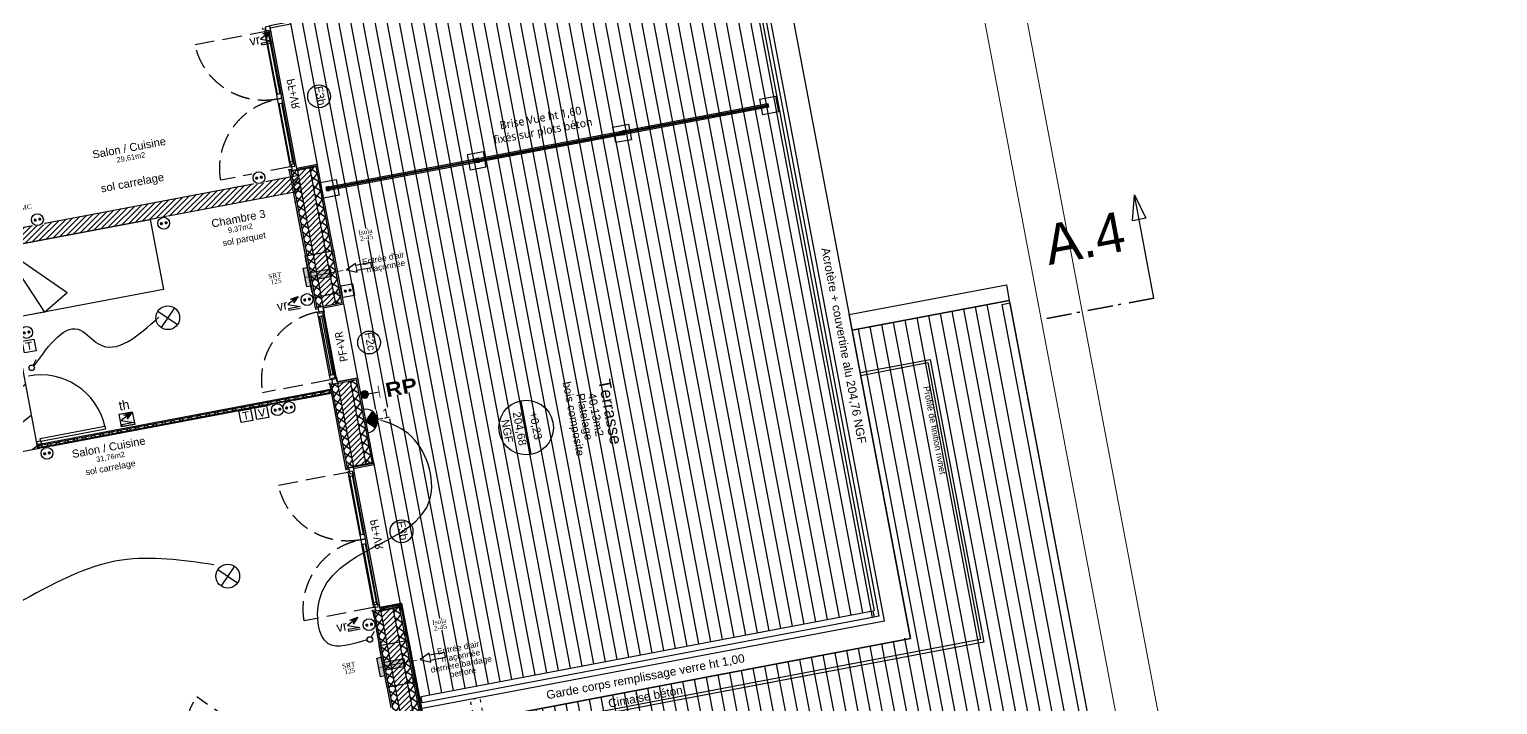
# Model space of a CAD drawing. Header units: centimetres. Extents: x 197412 to 267601, y -375791 to -305433.
# Drawn here: x 249099 to 267601, y -341937 to -333427 of the extents above; entities that cross this region are included whole.
import ezdxf

# ---------------------------------------------------------------- set-up
doc = ezdxf.new("R2010")
doc.units = ezdxf.units.CM
for name, pattern in [('prelem_vmc', [0.222222, 0.111111, -0.111111]), ('prlm_eu-4', [1.574803, 0.984252, -0.19685, 0.19685, -0.19685]), ('Style de ligne -2', [0.694425, 0.48607, -0.208355]), ('Style de ligne -5', [0.20828, 0.069425, -0.138855]), ('Style de ligne -6', [1.04164, 0.625, -0.20828, 0.06943, -0.13893])]:
    doc.linetypes.add(name, pattern=pattern)
for name, color, linetype in [('3-BAT C-Niveau 0', 250, 'Continuous'), ('prlm-EAU-EF', 161, 'Continuous'), ('prlm-MOD-PB', 123, 'Continuous'), ('prlm-VMC', 62, 'Continuous')]:
    doc.layers.add(name, color=color, linetype=linetype)
for name, color, linetype, lineweight in [('prlm-ELEC-CFA', 1, 'Continuous', 25), ('prlm-ELEC-CFO', 1, 'Continuous', 25), ('prlm-ZCARTOUCHE', 7, 'Continuous', 13)]:
    doc.layers.add(name, color=color, linetype=linetype, lineweight=lineweight)
doc.styles.add('Arial', font='arial.ttf')
doc.styles.add('Futura Std Book', font='')
doc.styles.add('Geneva', font='arial.ttf')
doc.styles.add('Helvetica', font='arial.ttf')
doc.styles.add('Lucida Grande', font='')
doc.styles.add('prlm-eau-ef', font='ariblk.ttf', dxfattribs={"height": 18})
doc.styles.add('prlm-elec-cfa', font='comic.ttf', dxfattribs={"height": 12})
doc.styles.add('prlm-elec-cfo', font='comic.ttf', dxfattribs={"height": 12})
doc.styles.add('prlm-vmc', font='pala.ttf', dxfattribs={"height": 14})
doc.styles.get("Standard").update_dxf_attribs({"font": 'ARIALUNI.TTF', "height": 100})
doc.styles.get('Futura Std Book').set_extended_font_data('Futura Std Book')
doc.styles.get('Lucida Grande').set_extended_font_data('Lucida Grande')
pattern_1 = [(45, (82627.55, 127994.637), (-31.2347524, 39.0434405), [])]
pattern_2 = [(325.723595, (82441.66, 127994.64), (45.054865, 66.106423), []), (55.723595, (82441.66, 127994.64), (66.106423, -45.054865), [])]
pattern_3 = [(325.723595, (82441.66, 127994.64), (45.054865, 66.106423), []), (55.723595, (82441.66, 127994.64), (66.106423, -45.054865), [])]
pattern_4 = [(45, (0, 0), (0, -1), [])]

# ---------------------------------------------------------------- blocks, each defined once
blk = doc.blocks.new('Groupe-181-1')
at = {"linetype": 'Continuous'}
for p, q in [((17954, -47079.6), (17843.2, -46494.7)), ((17968.7, -47076.8), (17858, -46491.9)), ((17983.5, -47074), (17872.7, -46489.1)), ((17865.6, -47096.3), (17754.8, -46511.4)), ((17880.3, -47093.5), (17769.5, -46508.6)), ((17895, -47090.7), (17784.3, -46505.8)), ((17909.8, -47087.9), (17799, -46503)), ((17924.5, -47085.2), (17813.7, -46500.3)), ((17939.2, -47082.4), (17828.5, -46497.5)), ((17821.3, -47104.7), (17710.6, -46519.8)), ((17836.1, -47101.9), (17725.3, -46517)), ((17850.8, -47099.1), (17740, -46514.2)), ((17762.7, -47117.6), (17725.2, -46919.5)), ((17777.5, -47114.8), (17739.9, -46916.7)), ((17792.2, -47112), (17754.7, -46913.9)), ((17806.6, -47107.5), (17769.1, -46909.3)), ((17659.6, -47137.2), (17622, -46939)), ((17674.3, -47134.4), (17636.8, -46936.2)), ((17689, -47131.6), (17651.5, -46933.4)), ((17703.8, -47128.8), (17666.2, -46930.6)), ((17718.5, -47126), (17681, -46927.9)), ((17733.2, -47123.2), (17695.7, -46925.1)), ((17748, -47120.4), (17710.5, -46922.3)), ((17571.1, -47153.9), (17533.6, -46955.8)), ((17585.9, -47151.1), (17548.3, -46953)), ((17600.6, -47148.3), (17563.1, -46950.2)), ((17615.3, -47145.5), (17577.8, -46947.4)), ((17630.1, -47142.7), (17592.6, -46944.6)), ((17644.8, -47139.9), (17607.3, -46941.8)), ((17468, -47173.4), (17430.4, -46975.3)), ((17482.7, -47170.6), (17445.2, -46972.5)), ((17497.4, -47167.9), (17459.9, -46969.7)), ((17512.2, -47165.1), (17474.7, -46966.9)), ((17526.9, -47162.3), (17489.4, -46964.1)), ((17541.7, -47159.5), (17504.1, -46961.3)), ((17556.4, -47156.7), (17518.9, -46958.6)), ((17364.8, -47193), (17327.3, -46994.8)), ((17379.5, -47190.2), (17342, -46992)), ((17394.3, -47187.4), (17356.7, -46989.3)), ((17409, -47184.6), (17371.5, -46986.5)), ((17423.7, -47181.8), (17386.2, -46983.7)), ((17438.5, -47179), (17401, -46980.9)), ((17453.2, -47176.2), (17415.7, -46978.1)), ((17350.1, -47195.8), (17312.5, -46997.6))]:
    blk.add_line(p, q, dxfattribs=at)
at = {"linetype": 'Continuous', "flags": 128}
for points in [[(17702.5, -46521.3), (17698.7, -46501.7), (17896.9, -46464.2), (17900.6, -46483.8)], [(17900.6, -46483.8), (18013.2, -47078.3), (17316.5, -47210.3), (17277.5, -47004.3), (17776, -46909.9), (17702.4, -46521.3)], [(17891.4, -46488.7), (17901.2, -46486.9), (18013.2, -47078.3), (18003.4, -47080.2)], [(17297.4, -47000.5), (17336.4, -47206.5), (17316.5, -47210.2), (17277.5, -47004.3)], [(18001.5, -47070.4), (18003.4, -47080.2), (17340.4, -47205.7), (17338.5, -47195.9)]]:
    blk.add_lwpolyline(points, close=True, dxfattribs=at)
blk = doc.blocks.new('PORTE FENETRE TYPE 3')
at = {"linetype": 'Style de ligne -2', "ltscale": 50.8}
blk.add_line((5.1, 14.7), (65.9, 76.9), dxfattribs=at)
at = {"linetype": 'Continuous', "lineweight": 25, "flags": 128}
for points in [[(-2, 18), (0, 18), (0, 14)], [(0, 7.7), (0, -18), (-2, -18)], [(97, 18), (95, 18), (95, 14)], [(95, 7.7), (95, -18), (97, -18)]]:
    blk.add_lwpolyline(points, dxfattribs=at)
at = {"linetype": 'Continuous', "flags": 128}
for points in [[(-2, 14), (6, 14), (6, 8), (-2, 8)], [(4, 16), (10, 16), (10, 10), (4, 10)], [(10, 16), (85, 16), (85, 14.5), (10, 14.5)], [(10, 11.5), (85, 11.5), (85, 10), (10, 10)], [(85, 16), (91, 16), (91, 10), (85, 10)], [(89, 14), (97, 14), (97, 8), (89, 8)]]:
    blk.add_lwpolyline(points, close=True, dxfattribs=at)
blk.add_lwpolyline([(0, 9.5), (0, -19.5), (95, -19.5), (95, 9.5)], dxfattribs=at)
at = {"linetype": 'Style de ligne -2', "ltscale": 50.8}
blk.add_arc((4, 16), 87, 360, 44.5337, dxfattribs=at)
at = {"insert": (47.2, 5.8), "char_height": 7.621, "attachment_point": 2, "line_spacing_factor": 0.978845, "style": 'Lucida Grande'}
blk.add_mtext('F sur All vitrée\\P+VR ', dxfattribs=at)
blk = doc.blocks.new('PORTE FENETRE TYPE 2')
at = {"linetype": 'Style de ligne -2', "ltscale": 50.8}
for p, q in [((6.1, 105), (6.1, 16)), ((180, 16), (180, 105))]:
    blk.add_line(p, q, dxfattribs=at)
at = {"linetype": 'Continuous', "lineweight": 25, "flags": 128}
for points in [[(1, 18), (3, 18), (3, 14)], [(3, 8), (3, -18), (1, -18)], [(184.7, 18), (183, 18), (183, 14)], [(183, 8), (183, -18), (184.7, -18)]]:
    blk.add_lwpolyline(points, dxfattribs=at)
at = {"linetype": 'Continuous', "flags": 128}
for points in [[(1, 14), (9, 14), (9, 8), (1, 8)], [(6, 16), (12, 16), (12, 10), (6, 10)], [(11, 16), (87, 16), (87, 14.5), (11, 14.5)], [(11, 11.5), (87, 11.5), (87, 10), (11, 10)], [(87, 16), (93, 16), (93, 10), (87, 10)], [(93, 16), (99, 16), (99, 10), (93, 10)], [(99, 16), (176, 16), (176, 14.5), (99, 14.5)], [(99, 11.5), (176, 11.5), (176, 10), (99, 10)], [(174, 16), (180, 16), (180, 10), (174, 10)], [(177, 14), (184.7, 14), (184.7, 8), (177, 8)]]:
    blk.add_lwpolyline(points, close=True, dxfattribs=at)
at = {"linetype": 'Style de ligne -2', "ltscale": 50.8}
for centre, start, end in [((4, 16), 0, 88.4219), ((182, 16), 91.2873, 180)]:
    blk.add_arc(centre, 89, start, end, dxfattribs=at)
at = {"insert": (70.7, 0), "char_height": 10.16, "attachment_point": 1, "line_spacing_factor": 0.978845, "style": 'Lucida Grande'}
blk.add_mtext('PF+VR ', dxfattribs=at)
blk = doc.blocks.new('PORTE FENETRE TYPE 3bis')
at = {"linetype": 'Style de ligne -2', "ltscale": 50.8}
blk.add_line((4, 16), (4, 103), dxfattribs=at)
at = {"linetype": 'Continuous', "lineweight": 25, "flags": 128}
for points in [[(-2, 18), (0, 18), (0, 14)], [(0, 7.7), (0, -18), (-2, -18)], [(97, 18), (95, 18), (95, 14)], [(95, 7.7), (95, -18), (97, -18)]]:
    blk.add_lwpolyline(points, dxfattribs=at)
at = {"linetype": 'Continuous', "flags": 128}
for points in [[(-2, 14), (6, 14), (6, 8), (-2, 8)], [(4, 16), (10, 16), (10, 10), (4, 10)], [(10, 16), (85, 16), (85, 14.5), (10, 14.5)], [(10, 11.5), (85, 11.5), (85, 10), (10, 10)], [(85, 16), (91, 16), (91, 10), (85, 10)], [(89, 14), (97, 14), (97, 8), (89, 8)]]:
    blk.add_lwpolyline(points, close=True, dxfattribs=at)
at = {"linetype": 'Style de ligne -2', "ltscale": 50.8}
blk.add_arc((4, 16), 87, 360, 90, dxfattribs=at)
at = {"insert": (23.2, -0.2), "char_height": 10.16, "attachment_point": 1, "line_spacing_factor": 0.978845, "style": 'Lucida Grande'}
blk.add_mtext('PF+VR ', dxfattribs=at)
blk = doc.blocks.new('Groupe-293-1')
at = {"linetype": 'Continuous'}
blk.add_line((18082.9, -46480.8), (18058.3, -46350.5), dxfattribs=at)
at = {"linetype": 'Style de ligne -6', "lineweight": 35, "ltscale": 50.8}
blk.add_line((18082.9, -46480.8), (17937.5, -46508.3), dxfattribs=at)
at = {"linetype": 'Continuous', "flags": 128}
blk.add_lwpolyline([(18056, -46383.3), (18058.3, -46350.5), (18072.7, -46380.1)], close=True, dxfattribs=at)
at = {"insert": (17941.2, -46389.8), "char_height": 50.34, "attachment_point": 1, "rotation": 10.7159, "line_spacing_factor": 0.962448, "style": 'Futura Std Book'}
blk.add_mtext('A.4', dxfattribs=at)
blk = doc.blocks.new('Groupe-316-1')
at = {"linetype": 'Continuous'}
h = blk.add_hatch(dxfattribs=at)
h.set_pattern_fill('BOIS 45', color=256, style=0, pattern_type=2)
h.set_pattern_definition(pattern_4)
h.paths.add_polyline_path([(17107.7, -46871.4), (17112.6, -46870.5), (17113.1, -46873.1), (17108.2, -46874.1)])
h = blk.add_hatch(dxfattribs=at)
h.set_pattern_fill('BOIS 45', color=256, style=0, pattern_type=2)
h.set_pattern_definition(pattern_4)
h.paths.add_polyline_path([(17129, -46867.4), (17133.9, -46866.4), (17134.4, -46869.1), (17129.5, -46870)])
h = blk.add_hatch(dxfattribs=at)
h.set_pattern_fill('BOIS 45', color=256, style=0, pattern_type=2)
h.set_pattern_definition(pattern_4)
h.paths.add_polyline_path([(17132.7, -46874.5), (17131.8, -46869.6), (17134.4, -46869.1), (17135.4, -46874)])
h = blk.add_hatch(dxfattribs=at)
h.set_pattern_fill('BOIS 45', color=256, style=0, pattern_type=2)
h.set_pattern_definition(pattern_4)
h.paths.add_polyline_path([(17138.7, -46906.4), (17137.8, -46901.5), (17140.5, -46901), (17141.4, -46905.9)])
h = blk.add_hatch(dxfattribs=at)
h.set_pattern_fill('BOIS 45', color=256, style=0, pattern_type=2)
h.set_pattern_definition(pattern_4)
h.paths.add_polyline_path([(17149.9, -46965.3), (17149, -46960.4), (17151.6, -46959.9), (17152.6, -46964.8)])
h = blk.add_hatch(dxfattribs=at)
h.set_pattern_fill('BOIS 45', color=256, style=0, pattern_type=2)
h.set_pattern_definition(pattern_4)
h.paths.add_polyline_path([(17116.6, -47032.7), (17121.5, -47031.8), (17122, -47034.4), (17117.1, -47035.4)])
h = blk.add_hatch(dxfattribs=at)
h.set_pattern_fill('BOIS 45', color=256, style=0, pattern_type=2)
h.set_pattern_definition(pattern_4)
h.paths.add_polyline_path([(17158.8, -47024.7), (17163.7, -47023.8), (17164.2, -47026.4), (17159.3, -47027.4)])
h = blk.add_hatch(dxfattribs=at)
h.set_pattern_fill('BOIS 45', color=256, style=0, pattern_type=2)
h.set_pattern_definition(pattern_4)
h.paths.add_polyline_path([(17161.1, -47024.3), (17160.1, -47019.4), (17162.8, -47018.9), (17163.7, -47023.8)])
h = blk.add_hatch(dxfattribs=at)
h.set_pattern_fill('BOIS 45', color=256, style=0, pattern_type=2)
h.set_pattern_definition(pattern_4)
h.paths.add_polyline_path([(16954.5, -47044.1), (16953.6, -47039.1), (16956.3, -47038.6), (16957.2, -47043.6)])
h = blk.add_hatch(dxfattribs=at)
h.set_pattern_fill('BOIS 45', color=256, style=0, pattern_type=2)
h.set_pattern_definition(pattern_4)
h.paths.add_polyline_path([(17055.2, -47044.3), (17060.1, -47043.4), (17060.6, -47046.1), (17055.7, -47047)])
h = blk.add_hatch(dxfattribs=at)
h.set_pattern_fill('BOIS 45', color=256, style=0, pattern_type=2)
h.set_pattern_definition(pattern_4)
h.paths.add_polyline_path([(16958.6, -47065.4), (16957.7, -47060.5), (16960.3, -47060), (16961.2, -47064.9)])
h = blk.add_hatch(dxfattribs=at)
h.set_pattern_fill('BOIS 45', color=256, style=0, pattern_type=2)
h.set_pattern_definition(pattern_4)
h.paths.add_polyline_path([(16960.7, -47062.2), (16965.6, -47061.3), (16966.1, -47063.9), (16961.2, -47064.9)])
h = blk.add_hatch(dxfattribs=at)
h.set_pattern_fill('BOIS 45', color=256, style=0, pattern_type=2)
h.set_pattern_definition(pattern_4)
h.paths.add_polyline_path([(16996.2, -47055.5), (17001.1, -47054.6), (17001.6, -47057.2), (16996.7, -47058.2)])
at = {"linetype": 'Continuous', "flags": 128}
for points in [[(17107.7, -46871.4), (17107.5, -46870.4), (17133.7, -46865.4), (17133.9, -46866.4)], [(17133.7, -46865.4), (17134.7, -46865.3), (17165.2, -47026.2), (17164.2, -47026.4)], [(17131.8, -46869.6), (17161.1, -47024.3), (16960.7, -47062.2), (16956.3, -47038.6), (16953.6, -47039.1), (16958.6, -47065.4), (17164.2, -47026.4), (17133.8, -46866), (17107.7, -46871.4), (17108.2, -46874.1)], [(17107.7, -46871.4), (17112.6, -46870.5), (17113.1, -46873.1), (17108.2, -46874.1)], [(17129, -46867.4), (17133.9, -46866.4), (17134.4, -46869.1), (17129.5, -46870)], [(17132.7, -46874.5), (17131.8, -46869.6), (17134.4, -46869.1), (17135.4, -46874)], [(17138.7, -46906.4), (17137.8, -46901.5), (17140.5, -46901), (17141.4, -46905.9)], [(17149.9, -46965.3), (17149, -46960.4), (17151.6, -46959.9), (17152.6, -46964.8)], [(16957.8, -47066.5), (16957.6, -47065.6), (17165.2, -47026.2), (17165.4, -47027.2)], [(17116.6, -47032.7), (17121.5, -47031.8), (17122, -47034.4), (17117.1, -47035.4)], [(17158.8, -47024.7), (17163.7, -47023.8), (17164.2, -47026.4), (17159.3, -47027.4)], [(17161.1, -47024.3), (17160.1, -47019.4), (17162.8, -47018.9), (17163.7, -47023.8)], [(16952.6, -47039.3), (16953.6, -47039.1), (16958.6, -47065.3), (16957.6, -47065.5)], [(16954.5, -47044.1), (16953.6, -47039.1), (16956.3, -47038.6), (16957.2, -47043.6)], [(17055.2, -47044.3), (17060.1, -47043.4), (17060.6, -47046.1), (17055.7, -47047)], [(16958.6, -47065.4), (16957.7, -47060.5), (16960.3, -47060), (16961.2, -47064.9)], [(16960.7, -47062.2), (16965.6, -47061.3), (16966.1, -47063.9), (16961.2, -47064.9)], [(16996.2, -47055.5), (17001.1, -47054.6), (17001.6, -47057.2), (16996.7, -47058.2)]]:
    blk.add_lwpolyline(points, close=True, dxfattribs=at)
blk = doc.blocks.new('Groupe-395-1')
at = {"insert": (17257.8, -47012.9), "char_height": 11.33, "attachment_point": 1, "rotation": 280.4391, "line_spacing_factor": 0.962448, "style": 'Futura Std Book'}
blk.add_mtext('TP', dxfattribs=at)
blk = doc.blocks.new('Groupe-396-1')
at = {"linetype": 'Style de ligne -5', "ltscale": 50.8, "flags": 128}
blk.add_lwpolyline([(17226.6, -47014.1), (17221.4, -46986.6), (17233.2, -46984.4), (17238.4, -47011.9)], close=True, dxfattribs=at)
at = {"linetype": 'Continuous', "flags": 128}
blk.add_lwpolyline([(17238.4, -47011.9), (17241.2, -47026.6), (17229.4, -47028.9), (17226.6, -47014.1)], close=True, dxfattribs=at)
blk.add_blockref('Groupe-395-1', (0, 0))
blk = doc.blocks.new('Groupe-403-1')
at = {"linetype": 'Continuous'}
blk.add_circle((17030.9, -46226.6), 14.4, dxfattribs=at)
at = {"insert": (17035, -46212.8), "char_height": 10.09, "attachment_point": 1, "rotation": 280.7236, "line_spacing_factor": 0.834288, "style": 'Helvetica'}
blk.add_mtext('F3b', dxfattribs=at)
blk = doc.blocks.new('Groupe-404-1')
at = {"linetype": 'Continuous'}
blk.add_circle((17134.7, -46774.7), 14.4, dxfattribs=at)
at = {"insert": (17138.8, -46760.8), "char_height": 10.09, "attachment_point": 1, "rotation": 280.7236, "line_spacing_factor": 0.834288, "style": 'Helvetica'}
blk.add_mtext('F3b', dxfattribs=at)
blk = doc.blocks.new('Groupe-405-1')
at = {"linetype": 'Continuous'}
blk.add_circle((17093.9, -46536.8), 14.4, dxfattribs=at)
at = {"insert": (17098, -46522.9), "char_height": 10.09, "attachment_point": 1, "rotation": 280.7236, "line_spacing_factor": 0.834288, "style": 'Helvetica'}
blk.add_mtext('F2c', dxfattribs=at)
blk = doc.blocks.new('Groupe-458-1')
at = {"linetype": 'Continuous'}
blk.add_line((17298.2, -46677.7), (17285.4, -46610.2), dxfattribs=at)
blk.add_circle((17291.8, -46644), 34.4, dxfattribs=at)
at = {"insert": (17288.7, -46644.5), "char_height": 10.07, "width": 91.684, "attachment_point": 2, "rotation": 280.7236, "line_spacing_factor": 0.962448, "style": 'Arial'}
blk.add_mtext('204,68\\PNGF', dxfattribs=at)
at = {"insert": (17305.5, -46623.1), "char_height": 10.07, "attachment_point": 1, "rotation": 280.7236, "line_spacing_factor": 0.962448, "style": 'Arial'}
blk.add_mtext('+0,23', dxfattribs=at)
blk = doc.blocks.new('MTC 125-H3')
at = {"linetype": 'prlm_eu-4', "lineweight": 18, "ltscale": 50.8}
for q in [(0, 25.6), (0, 19.7)]:
    blk.add_line((0, -23.6), q, dxfattribs=at)
at = {"linetype": 'Continuous', "lineweight": 18, "flags": 128}
blk.add_lwpolyline([(3.1, 42.2), (-3.1, 42.2), (-5.6, 42.2), (0, 29.7), (5.6, 42.2)], close=True, dxfattribs=at)
at = {"linetype": 'Continuous', "flags": 128}
blk.add_lwpolyline([(-26.8, 18), (26.8, 18), (26.8, -18), (-26.8, -18)], close=True, dxfattribs=at)
at = {"linetype": 'prelem_vmc', "ltscale": 50.8, "flags": 128}
blk.add_lwpolyline([(-26.8, 18), (26.8, 18), (26.8, -18), (-26.8, -18)], close=True, dxfattribs=at)
at = {"insert": (-9.5, 77.8), "char_height": 7.565, "attachment_point": 2, "rotation": 90, "line_spacing_factor": 0.834288, "style": 'Helvetica'}
blk.add_mtext("Entrée d'air\\P maçonnée", dxfattribs=at)
blk = doc.blocks.new('MTC 125-H1')
at = {"linetype": 'prlm_eu-4', "lineweight": 18, "ltscale": 50.8}
for q in [(0, 25.6), (0, 19.7)]:
    blk.add_line((0, -23.6), q, dxfattribs=at)
at = {"linetype": 'Continuous', "lineweight": 18, "flags": 128}
blk.add_lwpolyline([(3.1, 42.2), (-3.1, 42.2), (-5.6, 42.2), (0, 29.7), (5.6, 42.2)], close=True, dxfattribs=at)
at = {"linetype": 'Continuous', "flags": 128}
blk.add_lwpolyline([(-26.8, 19.7), (26.8, 19.7), (26.8, -18), (-26.8, -18)], close=True, dxfattribs=at)
at = {"linetype": 'prelem_vmc', "ltscale": 50.8, "flags": 128}
blk.add_lwpolyline([(-26.8, 19.7), (26.8, 19.7), (26.8, -18), (-26.8, -18)], close=True, dxfattribs=at)
at = {"insert": (-9.5, 79.3), "char_height": 7.565, "attachment_point": 2, "rotation": 90, "line_spacing_factor": 0.834288, "style": 'Helvetica'}
blk.add_mtext("Entrée d'air\\P maçonnée\\Pderrière bardage\\Pperforé", dxfattribs=at)
blk = doc.blocks.new('xi.PC-EXT')
at = {"layer": 'prlm-ELEC-CFO', "color": 0, "linetype": 'ByBlock', "lineweight": -2, "flags": 128}
blk.add_lwpolyline([(-7.5, 7.5), (7.5, 7.5), (7.5, -7.5), (-7.5, -7.5)], close=True, dxfattribs=at)
at = {"layer": 'prlm-ELEC-CFO', "color": 0, "linetype": 'ByBlock', "lineweight": 5, "const_width": 2}
for points in [[(-4, 0, 1), (-2, 0, 1)], [(2, 0, 1), (4, 0, 1)]]:
    blk.add_lwpolyline(points, format="xyb", close=True, dxfattribs=at)
blk = doc.blocks.new('xi.SA')
at = {"layer": 'prlm-ELEC-CFO', "color": 0}
blk.add_lwpolyline([(0.2, -1.3), (5.5, 5.3)], dxfattribs=at)
blk.add_circle((-2, -4), 3.5, dxfattribs=at)
blk = doc.blocks.new('xi.LUM1')
at = {"layer": 'prlm-ELEC-CFO', "linetype": 'ByBlock', "lineweight": 5}
blk.add_hatch(color=0, dxfattribs=at).paths.add_polyline_path([(10.6, 10.6, 0.414214), (-10.6, 10.6), (0, 0)])
at = {"layer": 'prlm-ELEC-CFO', "color": 0, "linetype": 'ByBlock', "lineweight": -2, "flags": 128}
blk.add_lwpolyline([(15, 0, 1), (-15, 0)], format="xyb", close=True, dxfattribs=at)
at = {"layer": 'prlm-ELEC-CFO', "color": 0}
blk.add_lwpolyline([(-10.6, 10.6), (0, 0), (10.6, 10.6)], dxfattribs=at)
blk = doc.blocks.new('xi.VR')
at = {"layer": 'prlm-ELEC-CFO', "lineweight": 5}
blk.add_hatch(color=0, dxfattribs=at).paths.add_polyline_path([(-3, 6), (-0.1, 3.7), (0, 0), (7.5, 7.5)])
at = {"layer": 'prlm-ELEC-CFO', "color": 0}
for points in [[(1, 4.2), (-7.5, 0), (7.5, -5.5), (-7.5, -5.5), (-7.5, -7.5), (7.5, -7.5)], [(-3, 6), (7.5, 7.5), (0, 0)]]:
    blk.add_lwpolyline(points, dxfattribs=at)
blk = doc.blocks.new('xi.PC')
at = {"color": 0, "lineweight": 5}
blk.add_wipeout([(-7.5, -7.5), (7.5, -7.5), (7.5, 7.5), (-7.5, 7.5)], dxfattribs=at).dxf.layer = 'prlm-ELEC-CFO'
at = {"layer": 'prlm-ELEC-CFO', "color": 0, "linetype": 'ByBlock', "lineweight": 5, "const_width": 2}
for points in [[(-4, 0, 1), (-2, 0, 1)], [(2, 0, 1), (4, 0, 1)]]:
    blk.add_lwpolyline(points, format="xyb", close=True, dxfattribs=at)
at = {"layer": 'prlm-ELEC-CFO', "color": 0, "linetype": 'ByBlock', "lineweight": -2}
blk.add_circle((0, 0), 7.5, dxfattribs=at)
blk = doc.blocks.new('xi.PTCE')
at = {"layer": 'prlm-ELEC-CFO', "color": 0}
for points in [[(-10.6, 10.6), (10.6, -10.6)], [(10.6, 10.6), (-10.6, -10.6)]]:
    blk.add_lwpolyline(points, dxfattribs=at)
at = {"layer": 'prlm-ELEC-CFO', "color": 0, "linetype": 'ByBlock'}
blk.add_circle((0, 0), 15, dxfattribs=at)
blk = doc.blocks.new('xi.EA-Ma')
at = {"layer": 'prlm-MOD-PB'}
blk.add_hatch(color=0, dxfattribs=at).paths.add_polyline_path([(-4.7, 0), (-4.7, -28), (4.6, -28), (4.6, 0)])
at = {"layer": 'prlm-VMC', "linetype": 'ByBlock'}
blk.add_hatch(color=0, dxfattribs=at).paths.add_polyline_path([(-12, 5.6), (12, 5.6), (12, 0), (-12, 0)])
at = {"layer": 'prlm-MOD-PB', "color": 0, "linetype": 'ByBlock', "lineweight": -2, "flags": 128}
blk.add_lwpolyline([(-4.7, 0), (-4.7, -28), (4.6, -28), (4.6, 0)], close=True, dxfattribs=at)
at = {"layer": 'prlm-VMC', "color": 0, "linetype": 'ByBlock', "flags": 128}
for points in [[(-12, 5.6), (12, 5.6), (12, 0), (-12, 0)], [(-3.1, -60.2), (-3.1, -79.5), (3.1, -79.5), (3.1, -60.2), (5.6, -60.2), (0, -47.7), (-5.6, -60.2)]]:
    blk.add_lwpolyline(points, close=True, dxfattribs=at)
blk = doc.blocks.new('xi.rp')
at = {"layer": 'prlm-EAU-EF', "lineweight": 5}
h = blk.add_hatch(color=0, dxfattribs=at)
edge = h.paths.add_edge_path()
edge.add_arc((0, 5), 5, 0, 360)
at = {"layer": 'prlm-EAU-EF', "color": 0, "const_width": 1, "flags": 128}
blk.add_lwpolyline([(-7.8, 23.5), (7.8, 23.5)], dxfattribs=at)
at = {"layer": 'prlm-EAU-EF', "color": 0, "flags": 128}
blk.add_lwpolyline([(0, 5), (0, 23.5)], dxfattribs=at)
at = {"layer": 'prlm-EAU-EF', "color": 0, "lineweight": 5}
blk.add_circle((0, 5), 5, dxfattribs=at)
blk = doc.blocks.new('xi.TEL')
at = {"layer": 'prlm-ELEC-CFA', "color": 0, "linetype": 'ByBlock', "lineweight": -2, "flags": 128}
blk.add_lwpolyline([(-7.5, 7.5), (7.5, 7.5), (7.5, -7.5), (-7.5, -7.5)], close=True, dxfattribs=at)
at = {"layer": 'prlm-ELEC-CFA', "color": 0, "linetype": 'ByBlock', "insert": (0, 0), "char_height": 10, "width": 11.36, "attachment_point": 5}
blk.add_mtext('{\\fVerdana|b0|i0|c0|p34;T}', dxfattribs=at)
blk = doc.blocks.new('xi.TV')
at = {"layer": 'prlm-ELEC-CFA', "color": 0, "linetype": 'ByBlock', "lineweight": -2, "flags": 128}
blk.add_lwpolyline([(-7.5, 7.5), (7.5, 7.5), (7.5, -7.5), (-7.5, -7.5)], close=True, dxfattribs=at)
at = {"layer": 'prlm-ELEC-CFA', "color": 0, "linetype": 'ByBlock', "insert": (0, 0), "char_height": 10, "width": 11.36, "attachment_point": 5}
blk.add_mtext('{\\fVerdana|b0|i0|c0|p34;V}', dxfattribs=at)
blk = doc.blocks.new('Groupe-51-1')
at = {"linetype": 'Continuous'}
for p, q in [((16631.3, -46416.9), (16684.9, -46498.4)), ((16631.3, -46416.9), (16713.4, -46473.9)), ((16684.9, -46498.4), (16713.4, -46473.8)), ((16684.9, -46498.4), (16648, -46505.3))]:
    blk.add_line(p, q, dxfattribs=at)
at = {"linetype": 'Continuous', "flags": 128}
blk.add_lwpolyline([(16818, -46381.6), (16834.7, -46470), (16648.1, -46505.3), (16631.3, -46416.9)], close=True, dxfattribs=at)
blk = doc.blocks.new('xi.TH')
at = {"color": 0, "lineweight": 5}
blk.add_wipeout([(-7.5, -7.5), (7.5, -7.5), (7.5, 7.5), (-7.5, 7.5)], dxfattribs=at).dxf.layer = 'prlm-ELEC-CFA'
at = {"layer": 'prlm-ELEC-CFA', "lineweight": 5}
blk.add_hatch(color=0, dxfattribs=at).paths.add_polyline_path([(-3, 6), (-0.1, 3.7), (0, 0), (7.5, 7.5)])
at = {"layer": 'prlm-ELEC-CFA', "color": 0}
for points in [[(1, 4.2), (-7.5, 0), (7.5, -5.5), (-7.5, -5.5), (-7.5, -7.5), (7.5, -7.5)], [(-3, 6), (7.5, 7.5), (0, 0)]]:
    blk.add_lwpolyline(points, dxfattribs=at)

msp = doc.modelspace()

# ---------------------------------------------------------------- hatches: boundary and pattern name
at = {"linetype": 'Continuous'}
h = msp.add_hatch(dxfattribs=at)
h.set_pattern_fill('02_ISOLANT', color=256, scale=10, angle=10.72359, style=0, pattern_type=2)
h.set_pattern_definition([(55.723595, (82441.66, 127994.64), (-66.106423, 45.054865), []), (145.723595, (82441.66, 127994.64), (45.054865, 66.106423), [])])
h.paths.add_polyline_path([(249239, -338666.6), (249219.9, -338694.6), (252901.5, -337997.4), (252897, -337973.8)])
h = msp.add_hatch(dxfattribs=at)
h.set_pattern_fill('02_ISOLANT', color=256, scale=10, angle=-79.27641, style=0, pattern_type=2)
h.set_pattern_definition([(325.723595, (82441.66, 127994.64), (45.054865, 66.106423), []), (55.723595, (82441.66, 127994.64), (66.106423, -45.054865), [])])
h.paths.add_polyline_path([(249236.6, -338653.8), (249213, -338658.2), (249219.9, -338694.6), (249239, -338666.6)])
at = {"layer": '3-BAT C-Niveau 0'}
h = msp.add_hatch(dxfattribs=at)
h.set_pattern_fill('02_ISOLANT', color=256, scale=10, angle=-79.27641, style=0, pattern_type=2)
h.set_pattern_definition(pattern_3)
h.paths.add_polyline_path([(252471.9, -335192.6), (252393.3, -335207.5), (252719.7, -336931.1), (252798.3, -336916.3)])
h = msp.add_hatch(dxfattribs=at)
h.set_pattern_fill('MURS MACONNERIE-2', color=256, scale=10, style=0, pattern_type=2)
h.set_pattern_definition(pattern_1)
h.paths.add_polyline_path([(252629.1, -335162.8), (252471.9, -335192.6), (252798.3, -336916.3), (252955.5, -336886.5)])
h = msp.add_hatch(dxfattribs=at)
h.set_pattern_fill('02_ISOLANT', color=256, scale=10, angle=-79.27641, style=0, pattern_type=2)
h.set_pattern_definition(pattern_3)
h.paths.add_polyline_path([(252707.7, -335148), (252629.1, -335162.8), (252955.5, -336886.5), (253034.1, -336871.6)])
h = msp.add_hatch(dxfattribs=at)
h.set_pattern_fill('MURS MACONNERIE-2', color=256, scale=10, style=0, pattern_type=2)
h.set_pattern_definition(pattern_1)
h.paths.add_polyline_path([(246740.1, -336352.3), (246600.5, -336582.3), (252531.2, -335459.1), (252494, -335262.6)])
h = msp.add_hatch(dxfattribs=at)
h.set_pattern_fill('BA 13', color=9, scale=10, style=0, pattern_type=2)
h.set_pattern_definition([(218.65981, (82441.66, 127994.64), (-199.24783, 287.75041), [])])
h.paths.add_polyline_path([(240002.8, -338439.4), (240301.4, -340016), (242147.4, -339667.6), (242147.8, -339667.7), (242531.6, -339593.6), (242672.5, -340331.5), (243703.5, -340136.6), (243639.7, -339799.6), (243688.8, -339790.3), (243813.5, -340448.6), (245084, -340208), (244959.3, -339549.6), (246810.9, -339198.9), (246772.2, -338984.9), (246821.3, -338975.6), (246855.4, -339155.5), (249206.8, -338710.2), (248732.7, -336179.5), (245689.6, -336754.9), (245950, -338129.8), (246637.3, -337999.6), (246646.6, -338048.8), (243776.9, -338592.1), (243692.5, -338146.3), (243739.7, -338137.4), (243818.6, -338533.2), (245114.6, -338287.9), (244850.4, -336913.7), (243536.8, -337162.5), (243553.4, -337250), (243504.3, -337259.3), (243487.7, -337171.8), (242126.6, -337429.6), (242249.7, -338079.7), (242200.6, -338089), (242077.5, -337438.8), (241388.6, -337569.3), (241521.1, -338257.8), (240020.2, -338542)])
h = msp.add_hatch(dxfattribs=at)
h.set_pattern_fill('02_ISOLANT', color=256, scale=10, angle=-79.27641, style=0, pattern_type=2)
h.set_pattern_definition(pattern_2)
h.paths.add_polyline_path([(253218.3, -337844.3), (253139.7, -337859.2), (253338.9, -338911.1), (253417.5, -338896.2)])
h = msp.add_hatch(dxfattribs=at)
h.set_pattern_fill('02_ISOLANT', color=256, scale=10, angle=-79.27641, style=0, pattern_type=2)
h.set_pattern_definition(pattern_2)
h.paths.add_polyline_path([(252982.5, -337889), (252903.9, -337903.8), (253103.1, -338955.7), (253181.7, -338940.8)])
h = msp.add_hatch(dxfattribs=at)
h.set_pattern_fill('MURS MACONNERIE-2', color=256, scale=10, style=0, pattern_type=2)
h.set_pattern_definition(pattern_1)
h.paths.add_polyline_path([(253139.7, -337859.2), (252982.5, -337889), (253181.7, -338940.8), (253338.9, -338911.1)])
h = msp.add_hatch(dxfattribs=at)
h.set_pattern_fill('02_ISOLANT', color=256, scale=10, angle=-79.27641, style=0, pattern_type=2)
h.set_pattern_definition([(325.723595, (82441.66, 127994.64), (45.054865, 66.106423), []), (55.723595, (82441.66, 127994.64), (66.106423, -45.054865), [])])
h.paths.add_polyline_path([(253523.5, -340745.9), (253444.9, -340760.8), (253678.4, -341993.3), (253771.8, -342057)])
h = msp.add_hatch(dxfattribs=at)
h.set_pattern_fill('MURS MACONNERIE-2', color=256, scale=10, style=0, pattern_type=2)
h.set_pattern_definition(pattern_1)
h.paths.add_polyline_path([(253680.8, -340716.1), (253523.5, -340745.9), (253771.8, -342057), (253958.8, -342184.5)])
h = msp.add_hatch(dxfattribs=at)
h.set_pattern_fill('02_ISOLANT', color=256, scale=10, angle=-79.27641, style=0, pattern_type=2)
h.set_pattern_definition([(325.723595, (82441.66, 127994.64), (45.054865, 66.106423), []), (55.723595, (82441.66, 127994.64), (66.106423, -45.054865), [])])
h.paths.add_polyline_path([(253759.4, -340701.2), (253680.8, -340716.1), (253958.8, -342184.5), (254052.3, -342248.2)])

# ---------------------------------------------------------------- linework, layer by layer
at = {"linetype": 'Continuous'}
for p, q in [((256982.7, -326174.7), (258533.8, -334365.5)), ((255951, -326370), (257502.2, -334560.9)), ((256098.4, -326342.1), (257649.6, -334533)), ((256245.8, -326314.2), (257796.9, -334505.1)), ((256393.1, -326286.3), (257944.3, -334477.1)), ((256540.5, -326258.4), (258091.7, -334449.2)), ((256687.9, -326230.5), (258239.1, -334421.3)), ((256835.3, -326202.6), (258386.5, -334393.4)), ((255066.7, -326537.5), (256617.9, -334728.3)), ((255214.1, -326509.6), (256765.3, -334700.4)), ((255361.5, -326481.7), (256912.7, -334672.5)), ((255508.9, -326453.8), (257060, -334644.6)), ((255656.2, -326425.9), (257207.4, -334616.7)), ((255803.6, -326397.9), (257354.8, -334588.8)), ((254035.1, -326732.9), (255586.2, -334923.7)), ((254182.4, -326705), (255733.6, -334895.8)), ((254329.8, -326677.1), (255881, -334867.9)), ((254477.2, -326649.1), (256028.4, -334840)), ((254624.6, -326621.2), (256175.7, -334812.1)), ((254772, -326593.3), (256323.1, -334784.2)), ((254919.3, -326565.4), (256470.5, -334756.2)), ((253003.4, -326928.3), (254554.6, -335119.1)), ((253150.8, -326900.3), (254701.9, -335091.2)), ((253298.2, -326872.4), (254849.3, -335063.3)), ((253445.5, -326844.5), (254996.7, -335035.4)), ((253592.9, -326816.6), (255144.1, -335007.4)), ((253740.3, -326788.7), (255291.5, -334979.5)), ((253887.7, -326760.8), (255438.8, -334951.6)), ((252119.1, -327095.7), (253670.3, -335286.6)), ((252266.5, -327067.8), (253817.7, -335258.6)), ((252413.9, -327039.9), (253965, -335230.7)), ((252561.3, -327012), (254112.4, -335202.8)), ((252708.6, -326984.1), (254259.8, -335174.9)), ((252856, -326956.2), (254407.2, -335147)), ((251382.2, -327235.3), (252933.4, -335426.1)), ((251529.6, -327207.4), (253080.8, -335398.2)), ((251677, -327179.4), (253228.1, -335370.3)), ((251824.4, -327151.5), (253375.5, -335342.4)), ((251971.7, -327123.6), (253522.9, -335314.5)), ((257797.2, -334505), (259007.1, -340893.7)), ((257944.6, -334477.1), (259154.4, -340865.8)), ((258091.9, -334449.2), (259301.8, -340837.9)), ((258239.3, -334421.3), (259449.2, -340809.9)), ((258386.7, -334393.4), (259596.6, -340782)), ((258534.1, -334365.5), (259744, -340754.1)), ((256765.5, -334700.4), (257975.4, -341089.1)), ((256912.9, -334672.5), (258122.8, -341061.1)), ((257060.3, -334644.6), (258270.2, -341033.2)), ((257207.7, -334616.6), (258417.5, -341005.3)), ((257355, -334588.7), (258564.9, -340977.4)), ((257502.4, -334560.8), (258712.3, -340949.5)), ((257649.8, -334532.9), (258859.7, -340921.6)), ((255881.2, -334867.8), (257091.1, -341256.5)), ((256028.6, -334839.9), (257238.5, -341228.6)), ((256176, -334812), (257385.9, -341200.7)), ((256323.4, -334784.1), (257533.2, -341172.8)), ((256470.8, -334756.2), (257680.6, -341144.9)), ((256618.1, -334728.3), (257828, -341117)), ((254849.6, -335063.2), (256059.4, -341451.9)), ((254996.9, -335035.3), (256206.8, -341424)), ((255144.3, -335007.4), (256354.2, -341396.1)), ((255291.7, -334979.5), (256501.6, -341368.2)), ((255439.1, -334951.6), (256649, -341340.2)), ((255586.5, -334923.7), (256796.3, -341312.3)), ((255733.8, -334895.8), (256943.7, -341284.4)), ((253965.3, -335230.7), (255175.2, -341619.4)), ((254112.7, -335202.8), (255322.5, -341591.4)), ((254260, -335174.9), (255469.9, -341563.5)), ((254407.4, -335147), (255617.3, -341535.6)), ((254554.8, -335119), (255764.7, -341507.7)), ((254702.2, -335091.1), (255912.1, -341479.8)), ((252933.6, -335426.1), (254143.5, -341814.7)), ((253081, -335398.1), (254290.9, -341786.8)), ((253228.4, -335370.2), (254438.3, -341758.9)), ((253375.8, -335342.3), (254585.6, -341731)), ((253523.1, -335314.4), (254733, -341703.1)), ((253670.5, -335286.5), (254880.4, -341675.2)), ((253817.9, -335258.6), (255027.8, -341647.3)), ((249219.9, -338694.6), (252901.5, -337997.4)), ((249219.9, -338694.6), (252901.5, -337997.4)), ((249239, -338666.6), (252897, -337973.8)), ((249239, -338666.6), (252897, -337973.8)), ((249249.4, -338651.4), (252894.6, -337961.1)), ((249213, -338658.2), (249219.9, -338694.6)), ((249213, -338658.2), (249219.9, -338694.6)), ((249236.6, -338653.8), (249239, -338666.6)), ((249236.6, -338653.8), (249239, -338666.6)), ((249249.4, -338651.4), (249249.4, -338651.4))]:
    msp.add_line(p, q, dxfattribs=at)
at = {"linetype": 'Continuous', "lineweight": 25}
for p, q in [((249209.6, -338709.8), (252903.9, -338010.2)), ((249249.4, -338651.4), (252894.6, -337961.1)), ((249200.3, -338660.7), (249249.4, -338651.4)), ((249200.3, -338660.7), (249209.6, -338709.8)), ((249249.4, -338651.4), (249249.4, -338651.4))]:
    msp.add_line(p, q, dxfattribs=at)
at = {"linetype": 'Continuous', "flags": 128}
for points in [[(252383.6, -333329.3), (252729.7, -335156.9), (252474.3, -335205.2), (252128.2, -333377.7)], [(253057.7, -336887.5), (253234.5, -337820.9), (252979, -337869.3), (252802.3, -336935.9)], [(249236.4, -338582.6), (250051.9, -338428.1), (250059.3, -338467.4), (249243.8, -338621.9)], [(249242, -338612.1), (249249.4, -338651.4), (249200.3, -338660.7), (249192.8, -338621.4)], [(253435.5, -338882.6), (253781.6, -340710.1), (253526.2, -340758.5), (253180.1, -338931)]]:
    msp.add_lwpolyline(points, close=True, dxfattribs=at)
at = {"linetype": 'Continuous'}
msp.add_arc((249242, -338612.1), 830.5, 12.79329, 100.72359, dxfattribs=at)
at = {"layer": '3-BAT C-Niveau 0'}
for p, q in [((252373.6, -335211.2), (252727.3, -335144.2)), ((252373.6, -335211.2), (252700, -336934.9)), ((252373.6, -335211.2), (252415.1, -335430.2)), ((252393.3, -335207.5), (252719.7, -336931.1)), ((252471.9, -335192.6), (252798.3, -336916.3)), ((252629.1, -335162.8), (252955.5, -336886.5)), ((252629.1, -335162.8), (252955.5, -336886.5)), ((252707.7, -335148), (253034.1, -336871.6)), ((252727.3, -335144.2), (253053.8, -336867.9)), ((252727.3, -335144.2), (253053.8, -336867.9)), ((246740.1, -336352.3), (252494, -335262.6)), ((246740.1, -336352.3), (252494, -335262.6)), ((246600.5, -336582.3), (252531.2, -335459.1)), ((246600.5, -336582.3), (252531.2, -335459.1)), ((252448.6, -335607.1), (252447.7, -335602.5)), ((252466.3, -335700.8), (252700, -336934.9)), ((252700, -336934.9), (253053.8, -336867.9)), ((252884.2, -337907.6), (253238, -337840.6)), ((253218.3, -337844.3), (253417.5, -338896.2)), ((253238, -337840.6), (253437.2, -338892.5)), ((253238, -337840.6), (253437.2, -338892.5)), ((252884.2, -337907.6), (253083.5, -338959.4)), ((252884.2, -337907.6), (252908.2, -338033.8)), ((252903.9, -337903.8), (253103.1, -338955.7)), ((252982.5, -337889), (253181.7, -338940.8)), ((253139.7, -337859.2), (253338.9, -338911.1)), ((253139.7, -337859.2), (253338.9, -338911.1)), ((252926.8, -338132.1), (253083.5, -338959.4)), ((253083.5, -338959.4), (253437.2, -338892.5)), ((253425.3, -340764.5), (253779, -340697.5)), ((253425.3, -340764.5), (253655, -341977.4)), ((253425.3, -340764.5), (253655, -341977.4)), ((253444.9, -340760.8), (253678.4, -341993.3)), ((253523.5, -340745.9), (253771.8, -342057)), ((253680.8, -340716.1), (253958.8, -342184.5)), ((253680.8, -340716.1), (253958.8, -342184.5)), ((253759.4, -340701.2), (254052.3, -342248.2)), ((253779, -340697.5), (254075.7, -342264.1)), ((253779, -340697.5), (253977.1, -341743.4))]:
    msp.add_line(p, q, dxfattribs=at)
at = {"layer": '3-BAT C-Niveau 0', "flags": 128}
for points in [[(251182.8, -326988.5), (257309.3, -325828.3), (260202.6, -341106), (254081, -342265.3), (254028.5, -341988.1), (259874.9, -340880.9), (257086.2, -326155.5), (251234.9, -327263.6)], [(257038.1, -326225.7), (259802.8, -340824.4), (259724.2, -340839.3), (256959.5, -326240.6)], [(252839.5, -335414.1), (258405.5, -334360), (258414.9, -334409.1), (252848.8, -335463.2)], [(256575.9, -334724.3), (258400.9, -334378.7), (258403.7, -334393.4), (256578.7, -334739)], [(258376.6, -334373.6), (258375.1, -334365.8), (258405.5, -334360), (258414.9, -334409.1), (258384.4, -334414.9), (258382.9, -334407), (258405.5, -334402.7), (258399.2, -334369.3)], [(254742, -335071.6), (256560.2, -334727.3), (256563, -334742), (254744.8, -335086.3)], [(256535.8, -334722.2), (256534.3, -334714.4), (256564.8, -334708.6), (256574.1, -334757.7), (256543.6, -334763.5), (256542.2, -334755.6), (256564.8, -334751.3), (256558.4, -334717.9)], [(256596.7, -334710.7), (256595.3, -334702.8), (256564.8, -334708.6), (256574.1, -334757.7), (256604.6, -334751.9), (256603.1, -334744.1), (256580.5, -334748.4), (256574.1, -334715)], [(254701.9, -335069.5), (254700.4, -335061.7), (254730.9, -335055.9), (254740.2, -335105), (254709.7, -335110.8), (254708.2, -335102.9), (254730.8, -335098.6), (254724.5, -335065.2)], [(254762.8, -335058), (254761.3, -335050.1), (254730.9, -335055.9), (254740.2, -335105), (254770.6, -335099.3), (254769.1, -335091.4), (254746.5, -335095.7), (254740.2, -335062.3)], [(252850.6, -335429.8), (254726.3, -335074.6), (254729, -335089.3), (252853.4, -335444.5)], [(252871.4, -335416.2), (252869.9, -335408.3), (252839.5, -335414.1), (252848.8, -335463.2), (252879.2, -335457.4), (252877.8, -335449.6), (252855.2, -335453.9), (252848.8, -335420.5)], [(259567.6, -337753.3), (260451.6, -337585.9), (261126.5, -341150.1), (255473.6, -342220.7), (255433.2, -342007), (260202.6, -341106)], [(254034.8, -341835.3), (259728.9, -340757), (259743.8, -340835.6), (254049.7, -341913.9)]]:
    msp.add_lwpolyline(points, close=True, dxfattribs=at)
at = {"layer": '3-BAT C-Niveau 0', "ltscale": 50.8, "flags": 128}
for points in [[(258304.3, -334307.2), (258500.8, -334270), (258538, -334466.5), (258341.5, -334503.7)], [(256453.4, -334657.7), (256649.9, -334620.5), (256687.1, -334817), (256490.6, -334854.2)], [(254619.5, -335005), (254816, -334967.8), (254853.2, -335164.3), (254656.7, -335201.5)], [(252767.4, -335355.8), (252963.9, -335318.5), (253001.1, -335515.1), (252804.6, -335552.3)]]:
    msp.add_lwpolyline(points, close=True, dxfattribs=at)
msp.add_lwpolyline([(246855.4, -339155.5), (249206.8, -338710.2), (248732.7, -336179.5)], dxfattribs=at)
at = {"layer": '3-BAT C-Niveau 0', "flags": 128}
msp.add_lwpolyline([(259574.7, -337790.6), (260422.4, -337625.3), (261083.9, -341118.2), (255520.7, -342176.5), (255486.7, -341996.9)], dxfattribs=at)
at = {"layer": 'prlm-ELEC-CFO'}
for points in [[(253355.3, -341119.5), (252862, -341165), (252750.4, -340631.3), (254147.2, -339352.1), (253873.6, -338521.4), (253481.7, -338338)], [(251423.5, -340174.8), (250262.7, -340116.5), (248949.6, -340662.4)]]:
    msp.add_spline(points, degree=3, dxfattribs=at)

# ---------------------------------------------------------------- block references
at = {"xscale": 10, "yscale": 10, "zscale": 10}
msp.add_blockref('Groupe-51-1', (82441.7, 127994.6), dxfattribs=at)
at = {"layer": '3-BAT C-Niveau 0', "yscale": 10, "zscale": 10}
for name, p, xscale, rotation in [('PORTE FENETRE TYPE 2', (252206.8, -333362.8), -10, 100.7235947438856), ('MTC 125-H3', (252803.3, -336511.8), 10, 280.7235947438887), ('PORTE FENETRE TYPE 3bis', (253057.4, -337854.4), 10, 100.7235947438857), ('PORTE FENETRE TYPE 2', (253258.4, -338916.1), -10, 100.7235947438856), ('MTC 125-H1', (253733.3, -341423.7), 10, 280.7235947438858), ('PORTE FENETRE TYPE 3', (251999.6, -342474.1), -10, 10.72359474387805)]:
    msp.add_blockref(name, p, dxfattribs=dict(at, xscale=xscale, rotation=rotation))
at = {"layer": '3-BAT C-Niveau 0', "xscale": 10, "yscale": 10, "zscale": 10}
for name in ['Groupe-403-1', 'Groupe-293-1', 'Groupe-181-1', 'Groupe-405-1', 'Groupe-458-1', 'Groupe-404-1', 'Groupe-316-1', 'Groupe-396-1']:
    msp.add_blockref(name, (82441.7, 127994.6), dxfattribs=at)
at = {"layer": 'prlm-ELEC-CFA', "xscale": 10, "yscale": 10, "zscale": 10, "rotation": 10.72360141139323}
msp.add_blockref('xi.TEL', (251827.8, -338295.3), dxfattribs=at)
at = {"layer": 'prlm-ELEC-CFO', "xscale": 10, "yscale": 10, "zscale": 10, "rotation": 10.72360141139323}
for name, p in [('xi.PC-EXT', (253110.7, -336720.2)), ('xi.PTCE', (250843.2, -337061.4)), ('xi.SA', (249140.8, -337649.2)), ('xi.PTCE', (251598.9, -340317.6)), ('xi.SA', (253402.3, -341073.3))]:
    msp.add_blockref(name, p, dxfattribs=at)
at = {"layer": 'prlm-VMC', "ltscale": 50, "xscale": 10, "yscale": 10, "zscale": 10, "rotation": 100.723594744297}
msp.add_blockref('xi.EA-Ma', (253556.5, -341457.2), dxfattribs=at)

# ---------------------------------------------------------------- texts
at = {"attachment_point": 2, "line_spacing_factor": 0.834288, "style": 'Helvetica'}
for s, insert, char_height, rotation in [('Salon / Cuisine\\P{\\H0.6752x;29,61m2}\\P', (250346.7, -334870), 100, 10.72359), ('sol carrelage', (250387.4, -335309.2), 100.872, 10.72359), ('Chambre 3\\P{\\H0.6752x;9,37m2}\\P', (251724.3, -335762.2), 100, 10.72359), ('sol parquet', (251798.1, -336029.6), 80, 10.72359), ('Terrasse \\P{\\H0.6752x;40,13m2}\\P{\\H0.6752x;Platelage \\Pbois composite}\\P', (256494.3, -338232.9), 151.309, 280.72359), ('Salon / Cuisine\\P{\\H0.6752x;31,76m2}\\P', (250088.9, -338644.7), 100, 10.72359), ('sol carrelage', (250114.9, -338910), 80, 10.72359)]:
    msp.add_mtext(s, dxfattribs=dict(at, insert=insert, char_height=char_height, rotation=rotation))
at = {"layer": '3-BAT C-Niveau 0', "insert": (255531, -334492.6), "char_height": 101.607, "attachment_point": 2, "rotation": 10.72359, "line_spacing_factor": 0.978845, "style": 'Lucida Grande'}
msp.add_mtext('Brise Vue ht 1,60\\Pfixés sur plots béton ', dxfattribs=at)
at = {"layer": '3-BAT C-Niveau 0', "attachment_point": 2, "line_spacing_factor": 1.060906, "style": 'Geneva'}
for s, insert, char_height, width, rotation in [('Acrotère + couvertine alu 204,76 NGF ', (259415.8, -337403.2), 106.57, 4130.678, 280.65374), ('Profilé de finition rivnet ', (260547.6, -338471.5), 79.926, 1935.292, 280.65374), ('Garde corps remplissage verre ht 1,00', (256852.8, -341531.1), 106.57, 4130.678, 10.65374), ('Cimaise béton', (256852.6, -341784.8), 106.57, 1080.414, 10.65374)]:
    msp.add_mtext(s, dxfattribs=dict(at, insert=insert, char_height=char_height, width=width, rotation=rotation))

# ---------------------------------------------------------------- next in the draw order: block references
at = {"layer": 'prlm-ELEC-CFO', "xscale": 10, "yscale": 10, "zscale": 10, "rotation": 10.72360141139323}
for p in [(251992.5, -335296.4), (249201.2, -335825.1), (250792, -335869.9), (249064.5, -337246.5), (252225.3, -338220.1), (249321.4, -338769.9)]:
    msp.add_blockref('xi.PC', p, dxfattribs=at)

# ---------------------------------------------------------------- next in the draw order: texts
at = {"layer": 'prlm-EAU-EF', "insert": (253768.3, -337850.8), "char_height": 180, "attachment_point": 2, "rotation": 10.7236, "line_spacing_factor": 0.8, "style": 'prlm-eau-ef', "bg_fill": 3, "box_fill_scale": 0.95, "bg_fill_color": 256, "bg_fill_transparency": 0}
msp.add_mtext('RP', dxfattribs=at)
at = {"layer": 'prlm-ELEC-CFO', "char_height": 120, "attachment_point": 5, "rotation": 10.7236, "line_spacing_factor": 0.8, "style": 'prlm-elec-cfo', "bg_fill": 3, "box_fill_scale": 1.1, "bg_fill_color": 256, "bg_fill_transparency": 0}
for s, insert in [('vr', (251939, -333562.4)), ('vr', (252284.2, -336907.1)), ('L1', (253550.2, -338276.5)), ('vr', (253035.5, -340951.5))]:
    msp.add_mtext(s, dxfattribs=dict(at, insert=insert))
at = {"layer": 'prlm-VMC', "char_height": 60, "width": 236.74, "attachment_point": 2, "rotation": 10.7236, "line_spacing_factor": 0.75, "style": 'prlm-vmc', "bg_fill": 3, "box_fill_scale": 1.1, "bg_fill_color": 256, "bg_fill_transparency": 0}
for s, insert in [('Isola\\P2-45', (253327.9, -335948.2)), ('SRT 125', (252187.2, -336498.5)), ('Isola\\P2-45', (254258.1, -340860.1)), ('SRT 125', (253117.4, -341410.3))]:
    msp.add_mtext(s, dxfattribs=dict(at, insert=insert))

# ---------------------------------------------------------------- next in the draw order: linework, layer by layer
at = {"layer": 'prlm-ELEC-CFO'}
msp.add_spline([(249156.3, -337670.9), (249744.9, -337218.1), (249971, -337391.6), (250731.4, -337056.1)], degree=3, dxfattribs=at)

# ---------------------------------------------------------------- next in the draw order: block references
at = {"layer": 'prlm-EAU-EF', "xscale": 10, "yscale": 10, "zscale": 10, "rotation": 280.7235947438903}
msp.add_blockref('xi.rp', (253275.2, -338037.2), dxfattribs=at)
at = {"layer": 'prlm-ELEC-CFA', "xscale": 10, "yscale": 10, "zscale": 10, "rotation": 10.72360141139323}
for name, p in [('xi.TEL', (249097, -337418)), ('xi.TV', (252027.4, -338257.6))]:
    msp.add_blockref(name, p, dxfattribs=at)
at = {"layer": 'prlm-ELEC-CFO', "xscale": 10, "yscale": 10, "zscale": 10}
for name, p, rotation in [('xi.VR', (252083.6, -333535), 10.72360141139323), ('xi.VR', (252428.8, -336879.7), 10.72360141139323), ('xi.PC', (252370, -338192.7), 10.72360141139323), ('xi.LUM1', (253337, -338364.3), 280.7236014113934), ('xi.VR', (253180.1, -340924.2), 10.72360141139323)]:
    msp.add_blockref(name, p, dxfattribs=dict(at, rotation=rotation))

# ---------------------------------------------------------------- next in the draw order: texts
at = {"layer": 'prlm-ELEC-CFO', "insert": (248775.6, -335691.1), "char_height": 60, "attachment_point": 1, "rotation": 10.7236, "style": 'prlm-vmc'}
msp.add_mtext_dynamic_manual_height_columns('BP-VMC', width=101.13, gutter_width=50, heights=[0], dxfattribs=at)

# ---------------------------------------------------------------- next in the draw order: block references
at = {"layer": 'prlm-ELEC-CFO', "xscale": 10, "yscale": 10, "zscale": 10, "rotation": 10.72360141139323}
for p in [(252599.1, -336832), (253380.4, -340930.1)]:
    msp.add_blockref('xi.PC', p, dxfattribs=at)

# ---------------------------------------------------------------- next in the draw order: linework, layer by layer
at = {"layer": 'prlm-ZCARTOUCHE'}
for points in [[(197412, -316602.8), (256392.2, -305433.2), (267601.2, -364621.4), (208621, -375790.9)], [(198028.7, -317022.7), (255971.8, -306049.5), (266984.6, -364201.5), (209041.4, -375174.7)]]:
    msp.add_lwpolyline(points, close=True, dxfattribs=at)

# ---------------------------------------------------------------- next in the draw order: block references
at = {"layer": 'prlm-VMC', "ltscale": 50, "xscale": 10, "yscale": 10, "zscale": 10, "rotation": 100.723594744297}
msp.add_blockref('xi.EA-Ma', (252626.3, -336545.3), dxfattribs=at)

# ---------------------------------------------------------------- next in the draw order: block references
at = {"layer": 'prlm-ELEC-CFA', "xscale": 9.999999999999998, "yscale": 9.999999999999998, "zscale": 9.999999999999998, "rotation": 10.72360141139323}
msp.add_blockref('xi.TH', (250329.7, -338341.4), dxfattribs=at)

# ---------------------------------------------------------------- next in the draw order: texts
at = {"layer": 'prlm-ELEC-CFO', "insert": (250292.4, -338162.5), "char_height": 120, "attachment_point": 5, "rotation": 10.7236, "line_spacing_factor": 0.8, "style": 'prlm-elec-cfa', "bg_fill": 3, "box_fill_scale": 1.1, "bg_fill_color": 256, "bg_fill_transparency": 0}
msp.add_mtext('th', dxfattribs=at)

# ---------------------------------------------------------------- next in the draw order: linework, layer by layer
at = {"layer": 'prlm-ELEC-CFO'}
msp.add_lwpolyline([(250231.1, -338277.7), (250396.7, -338246.3), (250426.9, -338406.1), (250261.4, -338437.4)], close=True, dxfattribs=at)

doc.saveas('drawing.dxf')
